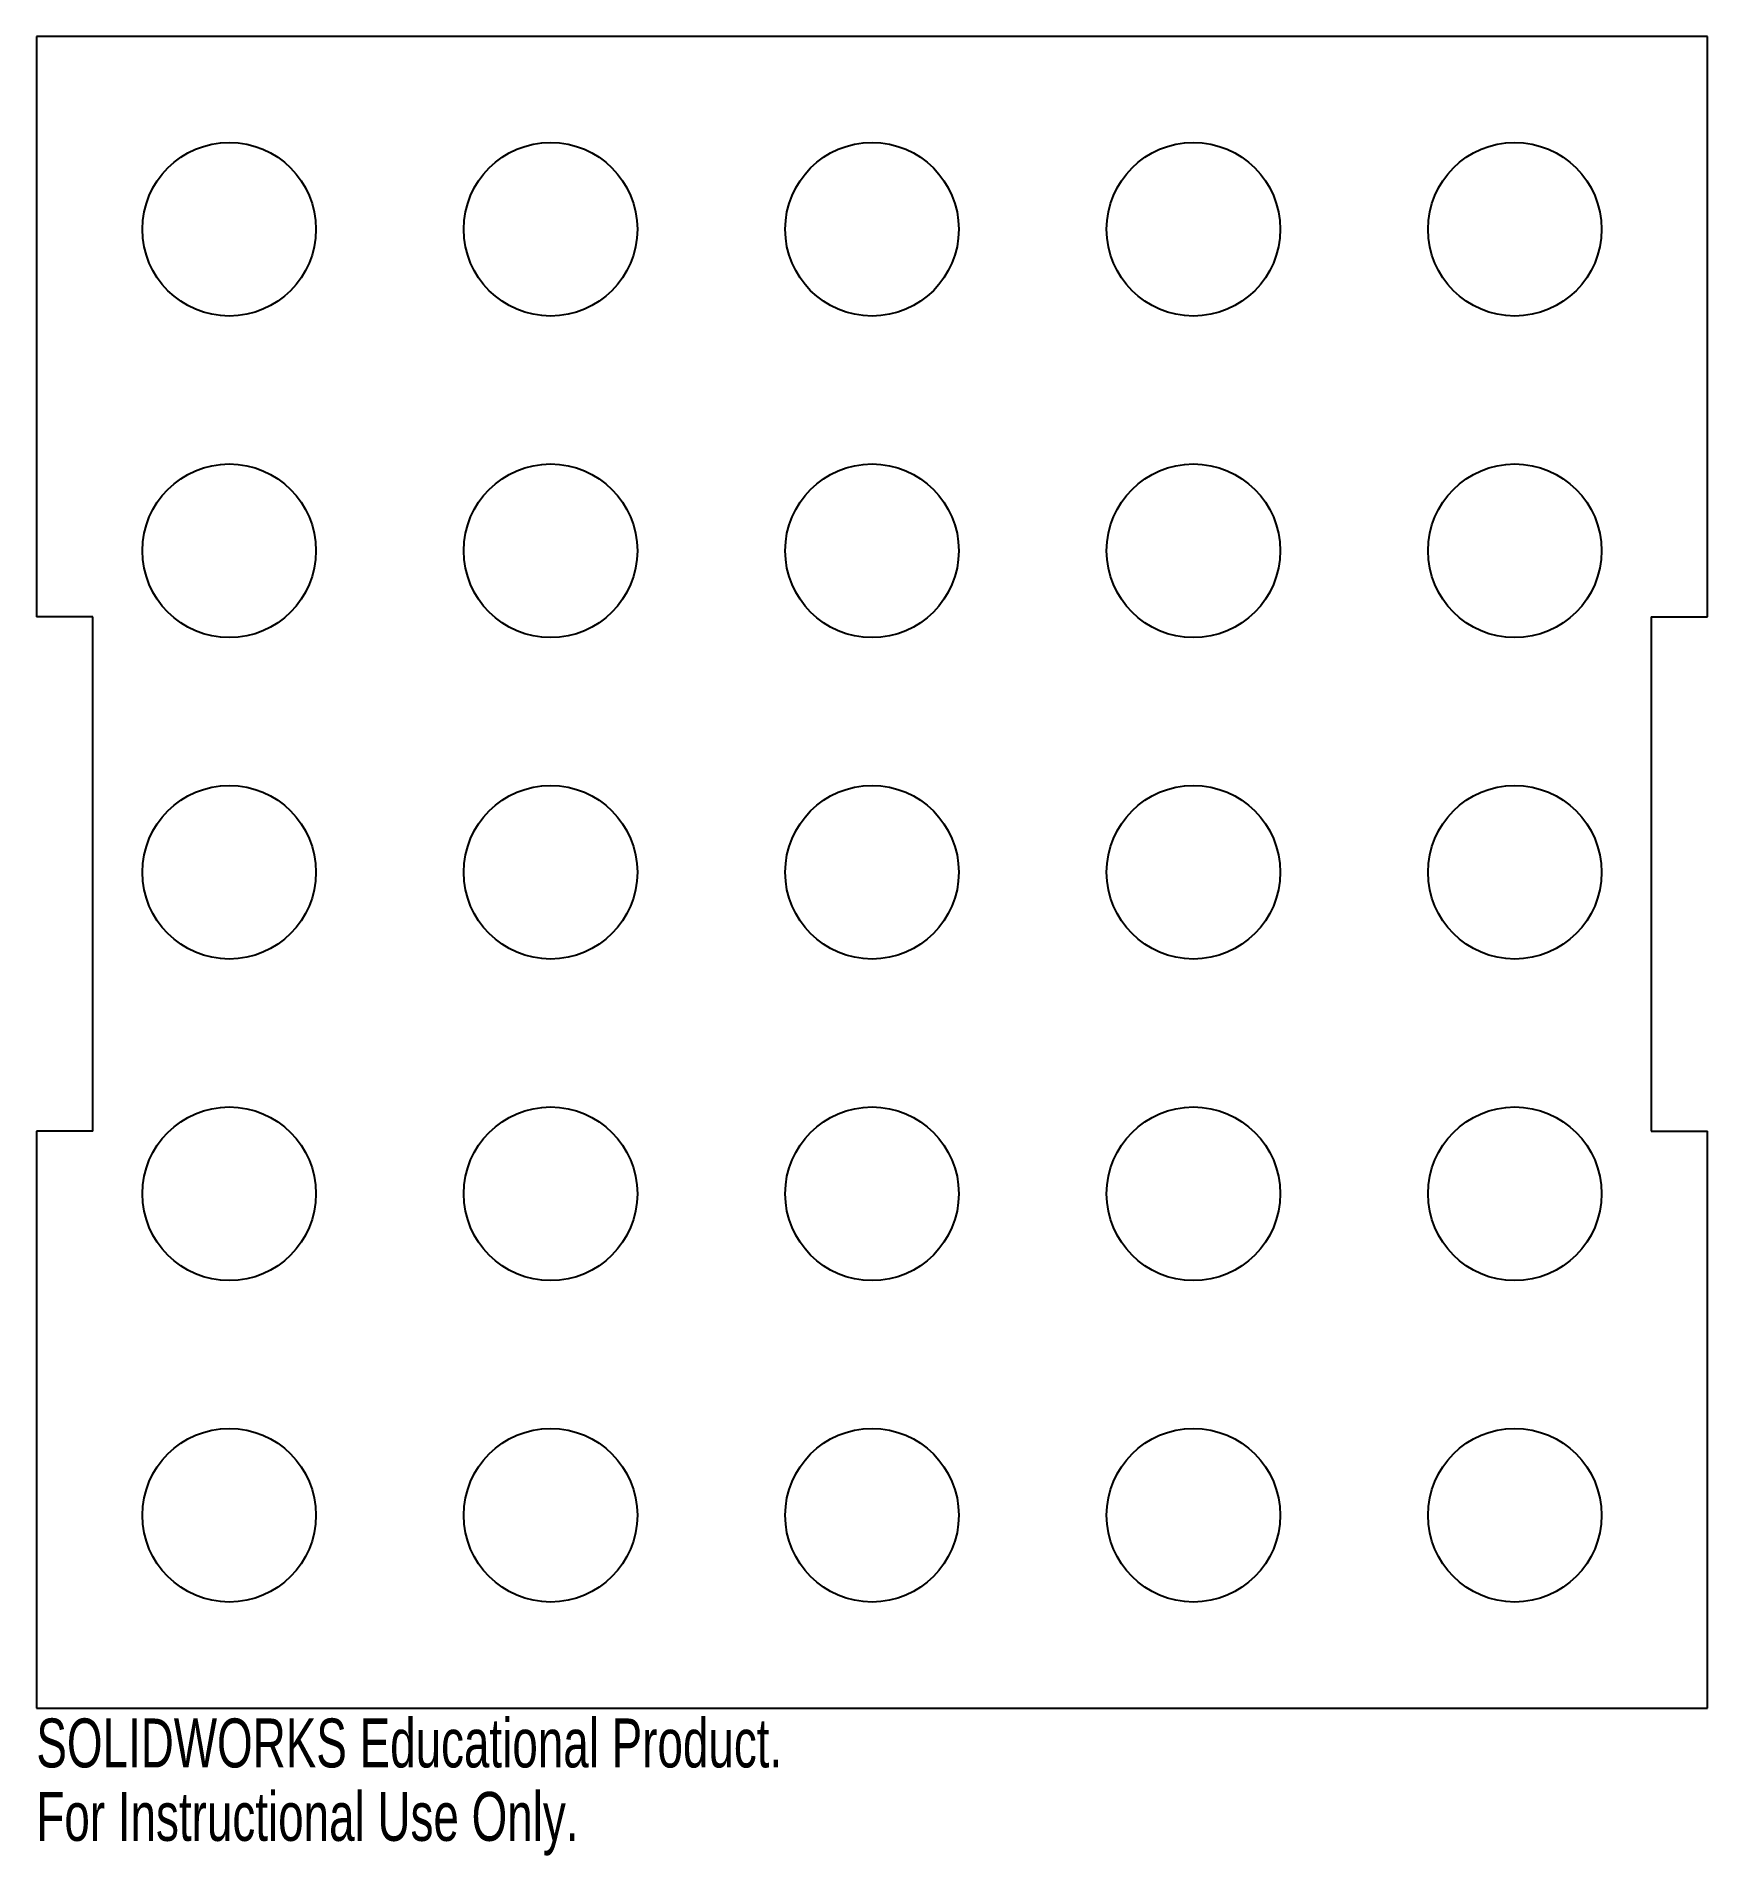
# Model space of a CAD drawing. Header units: inches. Extents: x -3.25 to 3.25, y -3.82 to 3.26.
import ezdxf

# ---------------------------------------------------------------- set-up
doc = ezdxf.new("R2010")
doc.units = ezdxf.units.IN
doc.header["$MEASUREMENT"] = 0
doc.styles.add('SLDTEXTSTYLE0', font='TXT', dxfattribs={"width": 0.7})

msp = doc.modelspace()

# ---------------------------------------------------------------- linework, layer by layer
at = {"color": 7, "linetype": 'Continuous', "lineweight": 25}
for p, q in [((3.25, 3.2568), (-3.25, 3.2568)), ((-3.25, 3.2568), (-3.25, 1)), ((3.25, 1), (3.25, 3.2568)), ((-3.03, 1), (-3.25, 1)), ((-3.03, -1), (-3.03, 1)), ((3.03, 1), (3.25, 1)), ((3.03, 1), (3.03, -1)), ((-3.03, -1), (-3.25, -1)), ((-3.25, -1), (-3.25, -3.2432)), ((3.03, -1), (3.25, -1)), ((3.25, -3.2432), (3.25, -1)), ((-3.25, -3.2432), (3.25, -3.2432))]:
    msp.add_line(p, q, dxfattribs=at)
for centre in [(-2.5, 2.5068), (-1.25, 2.5068), (0, 2.5068), (1.25, 2.5068), (2.5, 2.5068), (-2.5, 1.2568), (-1.25, 1.2568), (0, 1.2568), (1.25, 1.2568), (2.5, 1.2568), (-2.5, 0.0068), (-1.25, 0.0068), (0, 0.0068), (1.25, 0.0068), (2.5, 0.0068), (-2.5, -1.2432), (-1.25, -1.2432), (0, -1.2432), (1.25, -1.2432), (2.5, -1.2432), (-2.5, -2.4932), (-1.25, -2.4932), (0, -2.4932), (1.25, -2.4932), (2.5, -2.4932)]:
    msp.add_circle(centre, 0.3375, dxfattribs=at)

# ---------------------------------------------------------------- texts
at = {"color": 7, "linetype": 'Continuous', "char_height": 0.1903, "attachment_point": 1, "style": 'SLDTEXTSTYLE0'}
for s, insert in [('SOLIDWORKS Educational Product.', (-3.25, -3.2833)), ('For Instructional Use Only.', (-3.25, -3.5688))]:
    msp.add_mtext(s, dxfattribs=dict(at, insert=insert))

doc.saveas('drawing.dxf')
